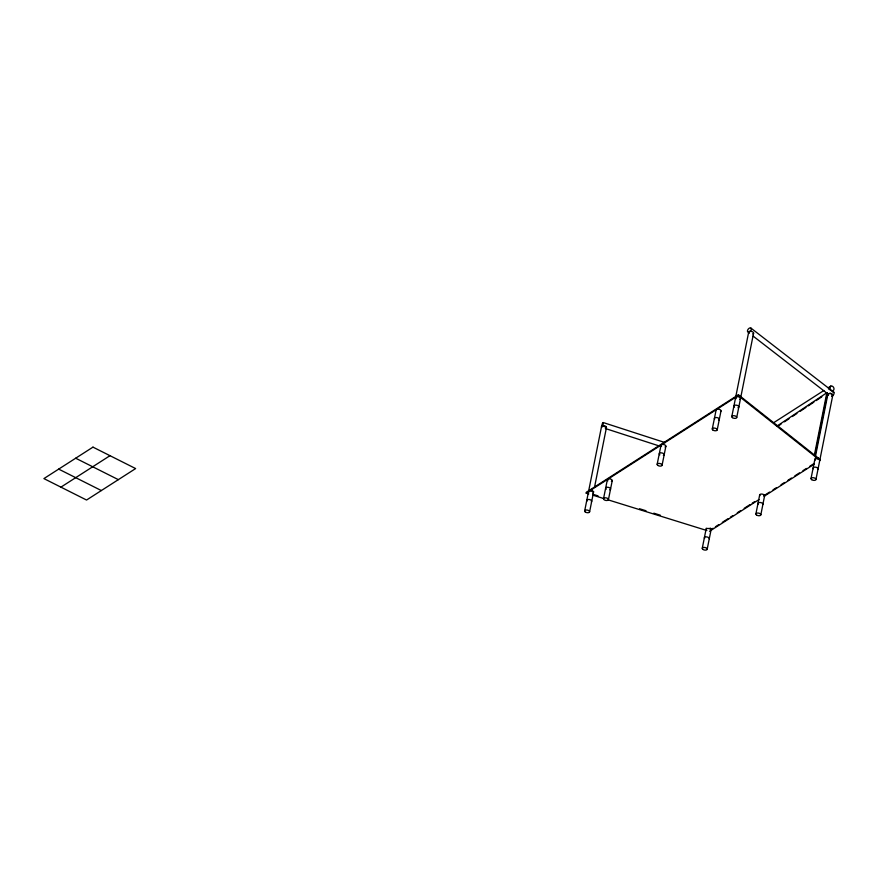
<?xml version="1.0" encoding="UTF-8"?>
<svg xmlns="http://www.w3.org/2000/svg" width="878" height="878" viewBox="0 0 878 878"><rect width="100%" height="100%" fill="white"/><g stroke="black" fill="none" stroke-linecap="round" stroke-linejoin="round"><path stroke-width="1.32" d="M815.947 479.487L832.805 395.122L830.676 393.432L827.987 393.992M588.776 493.908L586.186 493.096L586.35 492.251L738.398 394.76L820.217 459.589L820.052 460.434L738.233 395.605L738.398 394.76M584.671 510.919L601.529 426.554M601.562 426.807C604.635 424.875 602.604 418.971 601.649 427.048M602.231 425.852C601.353 426.225 609.167 426.862 605.436 428.277M589.61 511.819L593.627 491.735M594.691 486.379L606.468 427.454M603.515 498.715L607.4 479.487M608.443 499.615L612.24 480.628M657.15 464.319L661.035 445.102M662.089 465.219L665.875 446.243M712.277 428.98L716.163 409.752M717.205 429.88L721.003 410.893M702.257 548.322L706 529.577M731.802 416.589L748.66 332.224M707.185 549.222L711.202 529.138M736.73 417.478L753.587 333.124M755.892 513.937L759.679 494.951M760.831 514.826L764.551 496.015M814.356 455.232L826.846 392.74L777.063 426.049M814.982 455.528L827.471 393.048M811.02 478.587L814.762 459.842M815.563 455.825L827.877 394.222M710.917 530.411L710.982 530.235A2.513 1.295 11.3 0 0 708.041 528.435A2.513 1.295 11.3 0 0 706.296 530.049M709.226 538.84L709.292 538.675A2.513 1.295 11.3 0 0 706.351 536.875A2.513 1.295 11.3 0 0 704.606 538.477M762.861 504.455L762.938 504.29A2.513 1.295 11.3 0 0 759.997 502.479A2.513 1.295 11.3 0 0 758.241 504.093M817.989 469.104L818.055 468.94A2.513 1.295 11.3 0 0 815.113 467.14A2.513 1.295 11.3 0 0 813.368 468.742M589.017 490.539L588.765 490.78A2.513 1.295 11.3 0 0 588.677 491.439M828.415 388.778L831.982 391.05M777.688 426.357L781.08 424.085M784.471 421.813L789.004 418.784M792.395 416.512L796.917 413.483M800.308 411.211L805.971 407.425M808.232 405.91L813.895 402.135M816.156 400.62L821.808 396.834M60.922 487.147L109.991 455.682M586.186 493.096L738.233 395.605M773.485 422.823L823.893 390.501M828.481 387.571L830.775 386.101M710.796 529.752L713.101 528.271M715.405 526.8L718.852 524.583M722.309 522.366L728.071 518.668M730.375 517.197L732.68 515.715M737.29 512.763L740.747 510.546M744.193 508.329L749.955 504.641M752.259 503.16L754.564 501.689M763.783 495.774L769.534 492.086M772.991 489.869L776.448 487.652M781.058 484.7L784.515 482.483M787.972 480.266L791.429 478.049M794.875 475.832L799.485 472.88M802.942 470.663L806.399 468.446M809.856 466.229L813.313 464.023M709.468 531.333L758.998 499.571M764.76 495.883L814.29 464.122M750.372 331.324L749.077 331.643L748.802 332.751M588.929 491.34L589.314 491.164A2.513 1.295 11.3 0 1 592.573 491.647A2.513 1.295 11.3 0 1 592.99 493.414M594.132 494.665L598.028 495.872M639.557 508.757L646.043 510.766M653.836 513.18L660.322 515.199M592.672 495.115L603.054 498.331M608.322 499.922A2.513 1.295 11.3 0 0 605.513 497.804A2.513 1.295 11.3 0 0 604.119 499.747A2.513 1.295 11.3 0 0 608.322 499.922L706.878 530.531M603.087 422.505L665.195 442.633M605.447 428.541L659.795 446.156M75.695 458.217L118.354 479.651M58.694 469.115L101.354 490.55M751.03 328.163A2.513 1.493 -52.3 0 1 749.472 331.95A2.513 1.493 -52.3 0 1 747.672 330.062A2.513 1.493 -52.3 0 1 751.03 328.163L829.501 388.855M831.653 390.523L833.804 392.181M753.126 336.109L828.382 394.31M587.031 501.075A2.513 1.295 11.3 0 1 589.423 499.538A2.513 1.295 11.3 0 1 591.3 501.854M734.513 407.074A2.513 1.295 11.3 0 1 734.754 405.263A2.513 1.295 11.3 0 1 738.244 405.899A2.513 1.295 11.3 0 1 738.003 407.71M714.626 419.135A2.513 1.295 11.3 0 1 715.57 417.577A2.513 1.295 11.3 0 1 718.852 418.4A2.513 1.295 11.3 0 1 718.478 420.101M606.226 489.211A2.513 1.295 11.3 0 1 606.468 487.389A2.513 1.295 11.3 0 1 609.958 488.025A2.513 1.295 11.3 0 1 609.716 489.836M659.861 454.815A2.513 1.295 11.3 0 1 660.102 453.004A2.513 1.295 11.3 0 1 663.592 453.641A2.513 1.295 11.3 0 1 663.351 455.452M815.058 460.302A2.513 1.295 11.3 0 1 815.421 458.92A2.513 1.295 11.3 0 1 818.076 458.931L818.252 458.086A2.513 1.295 11.3 0 0 815.102 458.448M588.71 492.635A2.513 1.295 11.3 0 1 588.6 491.625L589.478 490.319A2.513 1.295 11.3 0 1 591.278 490.264M591.904 490.418A2.513 1.295 11.3 0 1 592.485 490.659M593.33 491.296A2.513 1.295 11.3 0 1 593.528 491.647M706.219 528.501A2.513 1.295 11.3 0 1 706.34 528.183M710.061 528.062A2.513 1.295 11.3 0 1 710.906 528.699M711.114 529.05A2.513 1.295 11.3 0 1 711.147 529.401M739.682 399.281A2.513 1.295 11.3 0 0 739.924 397.46A2.513 1.295 11.3 0 0 736.433 396.823L735.72 397.284A2.513 1.295 11.3 0 0 736.192 398.645M736.005 397.46A2.513 1.295 11.3 0 1 735.885 396.439L735.973 397.054L736.609 395.989A2.513 1.295 11.3 0 1 737.761 395.857M739.035 396.088A2.513 1.295 11.3 0 1 739.616 396.318M740.099 396.626A2.513 1.295 11.3 0 1 740.659 397.317M759.931 495.653A2.513 1.295 11.3 0 1 762.323 494.116A2.513 1.295 11.3 0 1 764.2 496.432M716.108 410.344A2.513 1.295 11.3 0 1 719.027 409.236A2.513 1.295 11.3 0 1 720.586 411.475M607.905 480.771A2.513 1.295 11.3 0 1 608.147 478.96A2.513 1.295 11.3 0 1 611.637 479.586A2.513 1.295 11.3 0 1 611.395 481.407M661.54 446.375A2.513 1.295 11.3 0 1 661.782 444.564A2.513 1.295 11.3 0 1 665.272 445.201A2.513 1.295 11.3 0 1 665.03 447.012M749.263 333.267A2.513 1.295 11.3 0 1 749.505 331.445A2.513 1.295 11.3 0 1 752.995 332.082A2.513 1.295 11.3 0 1 752.753 333.903M832.585 391.972A2.513 1.493 -52.3 0 1 834.056 393.509A2.513 1.493 -52.3 0 1 831.74 396.187M606.05 428.036A2.513 1.295 11.3 0 1 605.622 428.234M601.77 427.257A2.513 1.295 11.3 0 1 602.374 425.786M602.912 425.676A2.513 1.295 11.3 0 1 606.215 426.752M829.26 393.344A2.513 1.295 11.3 0 1 832.399 394.255A2.513 1.295 11.3 0 1 831.96 395.901M828.47 395.265A2.513 1.295 11.3 0 1 828.294 393.64M92.969 447.132L43.9 478.598L86.56 500.032L135.629 468.567L92.969 447.132M829.831 387.867A2.513 1.899 57.3 0 0 833.079 390.534A2.513 1.899 57.3 0 0 832.86 386.55A2.513 1.899 57.3 0 0 829.831 387.867M657.754 465.362A2.513 1.295 11.3 0 0 661.957 465.538A2.513 1.295 11.3 0 0 659.148 463.419A2.513 1.295 11.3 0 0 657.754 465.362M712.881 430.011A2.513 1.295 11.3 0 0 717.085 430.187A2.513 1.295 11.3 0 0 714.264 428.069A2.513 1.295 11.3 0 0 712.881 430.011M756.496 514.969A2.513 1.295 11.3 0 0 760.699 515.145A2.513 1.295 11.3 0 0 757.89 513.026A2.513 1.295 11.3 0 0 756.496 514.969M732.406 417.621A2.513 1.295 11.3 0 0 736.609 417.796A2.513 1.295 11.3 0 0 733.799 415.678A2.513 1.295 11.3 0 0 732.406 417.621M702.861 549.365A2.513 1.295 11.3 0 0 707.064 549.54A2.513 1.295 11.3 0 0 704.244 547.422A2.513 1.295 11.3 0 0 702.861 549.365M585.275 511.962A2.513 1.295 11.3 0 0 589.478 512.137A2.513 1.295 11.3 0 0 586.669 510.008A2.513 1.295 11.3 0 0 585.275 511.962M811.623 479.629A2.513 1.295 11.3 0 0 815.827 479.805A2.513 1.295 11.3 0 0 813.006 477.676A2.513 1.295 11.3 0 0 811.623 479.629"/></g></svg>
